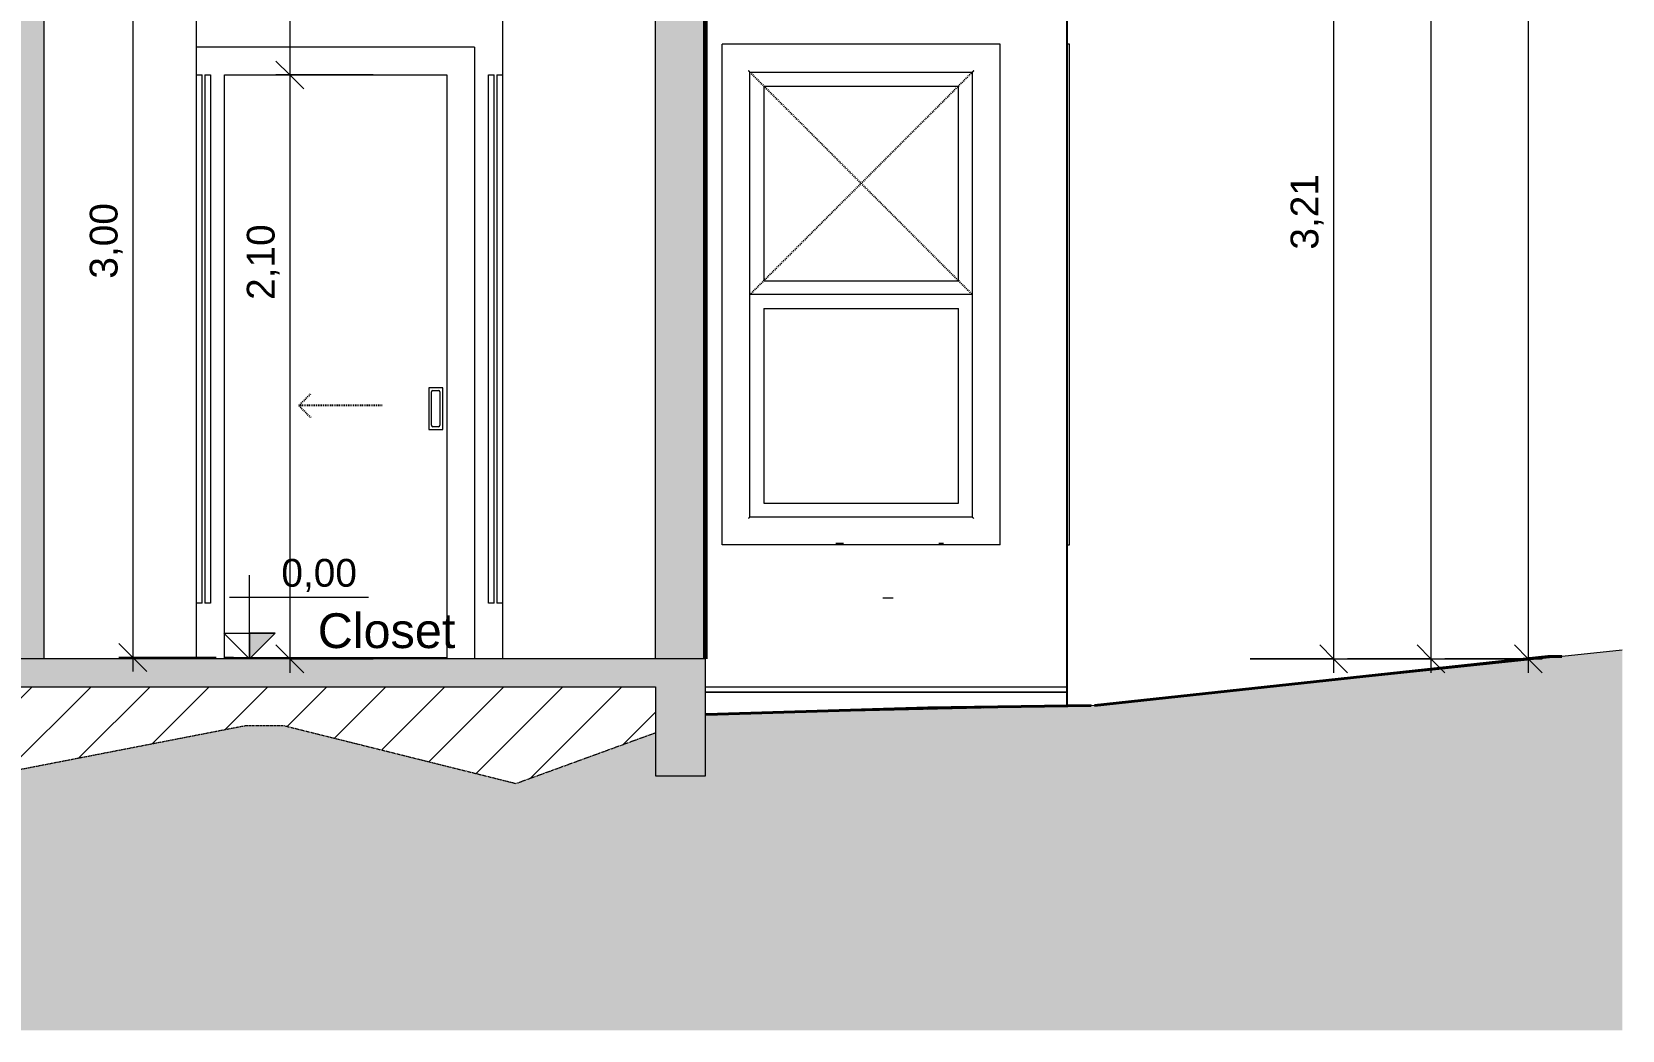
# Model space of a CAD drawing. Header units: millimetres. Extents: x -23755 to 62003, y -3000 to 6760.
# Drawn here: x 17031 to 22751, y -1135 to 2455 of the extents above; entities that cross this region are included whole.
import ezdxf

# ---------------------------------------------------------------- set-up
doc = ezdxf.new("R2010")
doc.units = ezdxf.units.MM
doc.linetypes.add('Dash', pattern=[6.35, 3.175, -3.175])
doc.linetypes.add('Overhead', pattern=[3.96875, 2.38125, -1.5875])
for name, color, linetype, lineweight in [('A-ANNO-DIMS', 211, 'Continuous', 9), ('A-ANNO-DIMS-50', 211, 'Continuous', 9), ('A-DETL-GENF', 92, 'Continuous', 9), ('A-DETL-THIN', 151, 'Continuous', 9), ('A-DOOR', 31, 'Continuous', 9), ('A-DOOR-HDLN', 31, 'Dash', 9), ('A-FLOR-OVHD', 1, 'Overhead', 9), ('A-GENM', 13, 'Continuous', 9), ('A-GLAZ', 151, 'Continuous', 9), ('A-GLAZ-HDLN', 1, 'Dash', 25), ('A-WALL', 113, 'Continuous', 25), ('A-WALL-PATT', 111, 'Continuous', 25), ('C-BLDG-PADS', 91, 'Continuous', 9), ('C-TOPO', 7, 'Continuous', 9), ('G-ANNO-DIMS', 111, 'Continuous', 9), ('I-FURN', 30, 'Continuous', 9), ('L-HRDS-IDEN', 13, 'Continuous', 9)]:
    doc.layers.add(name, color=color, linetype=linetype, lineweight=lineweight)
doc.styles.add('@Arial Unicode MS', font='', dxfattribs={"height": 100})
doc.styles.add('Arial', font='arial.ttf', dxfattribs={"height": 125})
doc.styles.add('Arial_1', font='arial.ttf', dxfattribs={"height": 100})
doc.styles.get('@Arial Unicode MS').set_extended_font_data('@Arial Unicode MS')
doc.dimstyles.new('CRT_-__Metros_-_Linha_de_chamada_3_5_mm', dxfattribs={"dimscale": 304.8, "dimtxt": 100.584485, "dimasz": 0.328084, "dimexe": 0.164042, "dimexo": 0.0625, "dimgap": 0.082021, "dimtad": 1, "dimdec": 0, "dimlfac": 0.1, "dimdsep": 46, "dimtxsty": '@Arial Unicode MS', "dimblk1": 'OBLIQUE', "dimblk2": 'OBLIQUE', "dimsah": 1, "dimcen": 0.09, "dimdle": 0.164042, "dimazin": 0, "dimtfac": 1, "dimtdec": 4, "dimtix": 1, "dimtmove": 0, "dimatfit": 3, "dimfxl": 0.984252, "dimfxlon": 1, "dimtvp": 1, "dimtolj": 1, "dimtzin": 0, "dimarcsym": 2})
doc.dimstyles.new('CRT_-__Metros_-_Linha_de_chamada_3_5_mm_1', dxfattribs={"dimscale": 304.8, "dimtxt": 100.584485, "dimasz": 0.328084, "dimexe": 0.164042, "dimexo": 0.0625, "dimgap": 0.082021, "dimtad": 1, "dimlfac": 0.001, "dimrnd": 0.01, "dimzin": 0, "dimdsep": 46, "dimtxsty": '@Arial Unicode MS', "dimblk1": 'OBLIQUE', "dimblk2": 'OBLIQUE', "dimsah": 1, "dimcen": 0.09, "dimdle": 0.164042, "dimazin": 0, "dimtfac": 1, "dimtdec": 4, "dimtix": 1, "dimtmove": 0, "dimatfit": 3, "dimfxl": 0.984252, "dimfxlon": 1, "dimtvp": 1, "dimtolj": 1, "dimtzin": 0, "dimarcsym": 2})
doc.dimstyles.new('CRT_-__Metros_-_Linha_de_chamada_3_5_mm_2', dxfattribs={"dimscale": 304.8, "dimtxt": 100.584485, "dimasz": 0.328084, "dimexe": 0.164042, "dimexo": 0.0625, "dimgap": 0.082021, "dimtad": 1, "dimlfac": 0.001, "dimrnd": 0.01, "dimzin": 0, "dimdsep": 46, "dimtxsty": '@Arial Unicode MS', "dimblk1": 'OBLIQUE', "dimblk2": 'OBLIQUE', "dimsah": 1, "dimcen": 0.09, "dimdle": 0.164042, "dimazin": 0, "dimtfac": 1, "dimtdec": 4, "dimtix": 1, "dimtmove": 2, "dimatfit": 3, "dimfxl": 0.984252, "dimfxlon": 1, "dimtvp": 1, "dimtolj": 1, "dimtzin": 0, "dimarcsym": 2})
pattern_1 = [(45, (12470.56, 2115.08), (0, 449.013), [317.5, -317.5]), (45, (12554.75, 2030.9), (0, 449.013), [317.5, -317.5]), (45, (12638.94, 1946.7), (0, 449.013), [317.5, -317.5]), (135, (12470.56, 2171.2), (-449.013, 3e-14), [317.5, -317.5]), (135, (12554.75, 2255.4), (-449.013, 3e-14), [317.5, -317.5]), (135, (12638.94, 2339.6), (-449.013, 3e-14), [317.5, -317.5])]

# ---------------------------------------------------------------- blocks, each defined once
blk = doc.blocks.new('Janela basculante e folha fixa - 80 x 160 cm-4197805-B')
at = {"layer": 'A-GLAZ'}
for p, q in [((7665.4, 2410), (7655.4, 2410)), ((7665.4, 610), (7665.4, 2410)), ((7655.4, 610), (7665.4, 610))]:
    blk.add_line(p, q, dxfattribs=at)
blk = doc.blocks.new('CRT-POR-PMA-1Folha_Correr_3_5cm-Madeira - 80x210cm-4263514-B')
at = {"layer": 'A-DOOR'}
for p, q in [((5525.4, 2400), (4525.4, 2400)), ((5525.4, 2400), (5525.4, 200)), ((4625.4, 200), (4625.4, 2300)), ((4625.4, 2300), (5425.4, 2300)), ((5425.4, 2300), (5425.4, 200)), ((5410.4, 1175), (5360.4, 1175)), ((5360.4, 1175), (5360.4, 1025)), ((5370.4, 1040), (5370.4, 1160)), ((5375.4, 1165), (5395.4, 1165)), ((5400.4, 1160), (5400.4, 1040)), ((5410.4, 1025), (5410.4, 1175)), ((5395.4, 1035), (5375.4, 1035)), ((5360.4, 1025), (5410.4, 1025)), ((4657.7, 205), (4625.4, 205))]:
    blk.add_line(p, q, dxfattribs=at)
for centre, start, end in [((5375.4, 1160), 90, 180), ((5395.4, 1160), 0, 90), ((5375.4, 1040), 180, 270), ((5395.4, 1040), 270, 0)]:
    blk.add_arc(centre, 5, start, end, dxfattribs=at)
at = {"layer": 'A-DOOR-HDLN', "lineweight": 25}
for p, q in [((4893, 1110.7), (4935.5, 1153.1)), ((4893, 1110.7), (4935.5, 1068.3)), ((5193, 1110.7), (4893, 1110.7))]:
    blk.add_line(p, q, dxfattribs=at)
blk = doc.blocks.new('Janela basculante e folha fixa - 80 x 160 cm-V107-B')
at = {"layer": 'A-GLAZ'}
for p, q in [((7415.4, 2410), (6415.4, 2410)), ((6415.4, 610), (6415.4, 2410)), ((7415.4, 610), (7415.4, 2410)), ((6515.4, 710), (6515.4, 2310)), ((6515.4, 2310), (7315.4, 2310)), ((7315.4, 2310), (7315.4, 710)), ((6565.4, 2260), (6565.4, 1560)), ((6565.4, 2260), (7265.4, 2260)), ((7265.4, 1560), (7265.4, 2260)), ((6565.4, 1560), (7265.4, 1560)), ((7315.4, 1510), (6515.4, 1510)), ((6565.4, 1460), (6565.4, 760)), ((6565.4, 1460), (7265.4, 1460)), ((7265.4, 760), (7265.4, 1460)), ((6565.4, 760), (7265.4, 760)), ((7315.4, 710), (6515.4, 710)), ((7415.4, 610), (6415.4, 610))]:
    blk.add_line(p, q, dxfattribs=at)
for points, knots in [([(6515.4, 2310), (6515.4, 2310), (6515.3, 2310.1), (6515, 2310.4), (6514.7, 2310.7), (6514.4, 2311), (6514.1, 2311.2), (6513.8, 2311.5), (6513.5, 2311.9), (6513.2, 2312.2), (6512.8, 2312.6), (6512.3, 2313.1), (6511.5, 2313.9), (6510.8, 2314.6), (6510.4, 2315)], [-1, -1, -1, -1, -0.833333, -0.75, -0.666667, -0.583333, -0.541667, -0.5, -0.416667, -0.375, -0.333333, -0.25, -0.166667, 0, 0, 0, 0]), ([(7320.4, 2315), (7319.9, 2314.6), (7319.3, 2313.9), (7318.5, 2313.1), (7318, 2312.6), (7317.6, 2312.2), (7317.2, 2311.9), (7316.9, 2311.5), (7316.6, 2311.2), (7316.3, 2311), (7316, 2310.7), (7315.7, 2310.4), (7315.5, 2310.1), (7315.4, 2310), (7315.4, 2310)], [0, 0, 0, 0, 0.166667, 0.25, 0.333333, 0.375, 0.416667, 0.5, 0.541667, 0.583333, 0.666667, 0.75, 0.833333, 1, 1, 1, 1]), ([(6510.4, 705), (6510.8, 705.4), (6511.5, 706.1), (6512.3, 706.9), (6512.8, 707.4), (6513.2, 707.8), (6513.5, 708.1), (6513.8, 708.5), (6514.1, 708.8), (6514.4, 709), (6514.7, 709.3), (6515, 709.6), (6515.3, 709.9), (6515.4, 710), (6515.4, 710)], [0, 0, 0, 0, 0.166667, 0.25, 0.333333, 0.375, 0.416667, 0.5, 0.541667, 0.583333, 0.666667, 0.75, 0.833333, 1, 1, 1, 1]), ([(7320.4, 705), (7319.9, 705.4), (7319.3, 706.1), (7318.5, 706.9), (7318, 707.4), (7317.6, 707.8), (7317.2, 708.1), (7316.9, 708.5), (7316.6, 708.8), (7316.3, 709), (7316, 709.3), (7315.7, 709.6), (7315.5, 709.9), (7315.4, 710), (7315.4, 710)], [0, 0, 0, 0, 0.166667, 0.25, 0.333333, 0.375, 0.416667, 0.5, 0.541667, 0.583333, 0.666667, 0.75, 0.833333, 1, 1, 1, 1])]:
    blk.add_open_spline(points, degree=3, knots=knots, dxfattribs=at)
at = {"layer": 'A-GLAZ-HDLN'}
for p, q in [((6515.4, 2310), (7315.4, 1510)), ((6515.4, 1510), (7315.4, 2310))]:
    blk.add_line(p, q, dxfattribs=at)
blk = doc.blocks.new('CRT-POR-Folha-Madeira-Face Based - CRT-POR-Folha-Madeira-Face Based-4263516-B')
at = {"layer": 'A-GENM', "color": 55}
blk.add_line((4625.4, 205), (5425.4, 205), dxfattribs=at)
blk = doc.blocks.new('CRT_MOB_ARM_Guarda roupa - portas de correr - 230 cm de altura-3528777-B')
at = {"layer": 'I-FURN', "color": 55}
for p, q in [((3975.4, 2500), (4525.4, 2500)), ((3975.4, 2500), (3975.4, 200)), ((4525.4, 200), (4525.4, 2500)), ((4525.4, 2300), (4545.4, 2300)), ((4545.4, 400), (4545.4, 2300)), ((4555.4, 2300), (4575.4, 2300)), ((4555.4, 2300), (4555.4, 400)), ((4575.4, 2300), (4575.4, 400)), ((4545.4, 400), (4525.4, 400)), ((4575.4, 400), (4555.4, 400))]:
    blk.add_line(p, q, dxfattribs=at)
blk = doc.blocks.new('CRT_MOB_ARM_Guarda roupa - portas de correr - 230 cm de altura-3528894-B')
at = {"layer": 'I-FURN', "color": 55}
for p, q in [((5625.4, 2500), (6175.4, 2500)), ((5625.4, 2500), (5625.4, 200)), ((6175.4, 200), (6175.4, 2500)), ((5575.4, 2300), (5595.4, 2300)), ((5575.4, 400), (5575.4, 2300)), ((5595.4, 400), (5595.4, 2300)), ((5605.4, 2300), (5625.4, 2300)), ((5605.4, 2300), (5605.4, 400)), ((5595.4, 400), (5575.4, 400)), ((5625.4, 400), (5605.4, 400))]:
    blk.add_line(p, q, dxfattribs=at)
blk = doc.blocks.new('Blks_Mob Bonaldo_Poltrona Pil Design - Único-3564971-B')
at = {"layer": 'I-FURN', "color": 55}
for p, q in [((6852.2, 614.5), (6824.2, 614.5)), ((7211.8, 614.5), (7195, 614.5)), ((6994.1, 419.7), (7030.9, 419.7))]:
    blk.add_line(p, q, dxfattribs=at)
blk = doc.blocks.new('DIMBLOCK39-B')
at = {"layer": 'A-ANNO-DIMS-50', "lineweight": 18, "transparency": 16777216}
for p, q in [((17958.7, 3200), (17908.7, 3250)), ((17958.7, 3200), (18008.7, 3150)), ((17958.7, 2300), (17908.7, 2350)), ((17958.7, 2300), (18008.7, 2250))]:
    blk.add_line(p, q, dxfattribs=at)
at = {"layer": 'A-ANNO-DIMS-50', "transparency": 16777216}
for p, q in [((17958.7, 3250), (17958.7, 2300)), ((18258.7, 3200), (17908.7, 3200)), ((17958.7, 3200), (18258.7, 3200)), ((18258.7, 2300), (17908.7, 2300)), ((17958.7, 2300), (18258.7, 2300))]:
    blk.add_line(p, q, dxfattribs=at)
at = {"layer": 'A-ANNO-DIMS-50', "color": 0, "transparency": 16777216, "insert": (17803.9, 2672.6), "char_height": 100, "width": 185.873, "attachment_point": 1, "rotation": 90, "line_spacing_factor": 1.117605, "style": '@Arial Unicode MS'}
blk.add_mtext('90', dxfattribs=at)
blk = doc.blocks.new('_Oblique')
at = {"color": 0, "linetype": 'ByBlock', "lineweight": -2}
blk.add_line((-0.5, -0.5), (0.5, 0.5), dxfattribs=at)
blk = doc.blocks.new('DIMBLOCK40-B')
at = {"layer": 'A-ANNO-DIMS-50', "lineweight": 18, "transparency": 16777216}
for p, q in [((17958.7, 2300), (17908.7, 2350)), ((17958.7, 2300), (18008.7, 2250)), ((17958.7, 200), (17908.7, 250)), ((17958.7, 200), (18008.7, 150))]:
    blk.add_line(p, q, dxfattribs=at)
at = {"layer": 'A-ANNO-DIMS-50', "transparency": 16777216}
for p, q in [((18258.7, 2300), (17908.7, 2300)), ((17958.7, 2300), (17958.7, 150)), ((17958.7, 2300), (18258.7, 2300)), ((18258.7, 200), (17908.7, 200)), ((17958.7, 200), (18258.7, 200))]:
    blk.add_line(p, q, dxfattribs=at)
at = {"layer": 'A-ANNO-DIMS-50', "color": 0, "transparency": 16777216, "insert": (17803.9, 1490.8), "char_height": 100, "width": 324.675, "attachment_point": 1, "rotation": 90, "line_spacing_factor": 1.117605, "style": '@Arial Unicode MS'}
blk.add_mtext('2,10', dxfattribs=at)
blk = doc.blocks.new('DIMBLOCK51-B')
at = {"layer": 'A-ANNO-DIMS-50', "lineweight": 18, "transparency": 16777216}
for p, q in [((22062.9, 5685.5), (22012.9, 5735.5)), ((22062.9, 5685.5), (22112.9, 5635.5)), ((22062.9, 200), (22012.9, 250)), ((22062.9, 200), (22112.9, 150))]:
    blk.add_line(p, q, dxfattribs=at)
at = {"layer": 'A-ANNO-DIMS-50', "transparency": 16777216}
for p, q in [((22062.9, 5735.5), (22062.9, 150)), ((21762.9, 5685.5), (22112.9, 5685.5)), ((22062.9, 5685.5), (21762.9, 5685.5)), ((21762.9, 200), (22112.9, 200)), ((22062.9, 200), (21762.9, 200))]:
    blk.add_line(p, q, dxfattribs=at)
at = {"layer": 'A-ANNO-DIMS-50', "color": 0, "transparency": 16777216, "insert": (21908.1, 2807.5), "char_height": 100, "width": 324.675, "attachment_point": 1, "rotation": 90, "line_spacing_factor": 1.117605, "style": '@Arial Unicode MS'}
blk.add_mtext('5,49', dxfattribs=at)
blk = doc.blocks.new('DIMBLOCK53-B')
at = {"layer": 'A-ANNO-DIMS-50', "lineweight": 18, "transparency": 16777216}
for p, q in [((21712.9, 3413.5), (21662.9, 3463.5)), ((21712.9, 3413.5), (21762.9, 3363.5)), ((21712.9, 200), (21662.9, 250)), ((21712.9, 200), (21762.9, 150))]:
    blk.add_line(p, q, dxfattribs=at)
at = {"layer": 'A-ANNO-DIMS-50', "transparency": 16777216}
for p, q in [((21412.9, 3413.5), (21762.9, 3413.5)), ((21712.9, 3413.5), (21412.9, 3413.5)), ((21712.9, 3413.5), (21712.9, 150)), ((21412.9, 200), (21762.9, 200)), ((21712.9, 200), (21412.9, 200))]:
    blk.add_line(p, q, dxfattribs=at)
at = {"layer": 'A-ANNO-DIMS-50', "color": 0, "transparency": 16777216, "insert": (21558.1, 1671.5), "char_height": 100, "width": 324.675, "attachment_point": 1, "rotation": 90, "line_spacing_factor": 1.117605, "style": '@Arial Unicode MS'}
blk.add_mtext('3,21', dxfattribs=at)
blk = doc.blocks.new('DIMBLOCK54-B')
at = {"layer": 'A-ANNO-DIMS-50', "lineweight": 18, "transparency": 16777216}
for p, q in [((22412.9, 5685.5), (22362.9, 5735.5)), ((22412.9, 5685.5), (22462.9, 5635.5)), ((22412.9, 200), (22362.9, 250)), ((22412.9, 200), (22462.9, 150))]:
    blk.add_line(p, q, dxfattribs=at)
at = {"layer": 'A-ANNO-DIMS-50', "transparency": 16777216}
for p, q in [((22412.9, 5735.5), (22412.9, 150)), ((22112.9, 5685.5), (22462.9, 5685.5)), ((22412.9, 5685.5), (22112.9, 5685.5)), ((22112.9, 200), (22462.9, 200)), ((22412.9, 200), (22112.9, 200))]:
    blk.add_line(p, q, dxfattribs=at)
at = {"layer": 'A-ANNO-DIMS-50', "color": 0, "transparency": 16777216, "insert": (22258.1, 2807.5), "char_height": 100, "width": 324.675, "attachment_point": 1, "rotation": 90, "line_spacing_factor": 1.117605, "style": '@Arial Unicode MS'}
blk.add_mtext('5,49', dxfattribs=at)
blk = doc.blocks.new('DIMBLOCK61-B')
at = {"layer": 'A-ANNO-DIMS-50', "lineweight": 18, "transparency": 16777216}
for p, q in [((17393.8, 3200), (17343.8, 3250)), ((17393.8, 3200), (17443.8, 3150)), ((17393.8, 205), (17343.8, 255)), ((17393.8, 205), (17443.8, 155))]:
    blk.add_line(p, q, dxfattribs=at)
at = {"layer": 'A-ANNO-DIMS-50', "transparency": 16777216}
for p, q in [((17393.8, 3250), (17393.8, 155)), ((17693.8, 3200), (17343.8, 3200)), ((17393.8, 3200), (17693.8, 3200)), ((17693.8, 205), (17343.8, 205)), ((17393.8, 205), (17693.8, 205))]:
    blk.add_line(p, q, dxfattribs=at)
at = {"layer": 'A-ANNO-DIMS-50', "color": 0, "transparency": 16777216, "insert": (17239, 1567.2), "char_height": 100, "width": 324.675, "attachment_point": 1, "rotation": 90, "line_spacing_factor": 1.117605, "style": '@Arial Unicode MS'}
blk.add_mtext('3,00', dxfattribs=at)
blk = doc.blocks.new('Elevações de ponto - CRT_ANO_Tag de Nível em Elevações-871645-B')
at = {"layer": 'G-ANNO-DIMS'}
blk.add_hatch(color=256, dxfattribs=at).paths.add_polyline_path([(-3976.4, 200), (-3976.4, 292.3), (-3884.1, 292.3)])
for p, q in [((-3976.4, 200), (-3976.4, 501.2)), ((-4048.8, 421.9), (-3548.8, 421.9)), ((-4068.7, 292.3), (-3976.4, 200)), ((-4068.7, 292.3), (-3884.1, 292.3)), ((-3884.1, 292.3), (-3976.4, 200)), ((-3976.4, 200), (-3884.1, 292.3)), ((-3884.1, 292.3), (-3976.4, 292.3)), ((-3976.4, 292.3), (-3976.4, 200))]:
    blk.add_line(p, q, dxfattribs=at)

msp = doc.modelspace()

# ---------------------------------------------------------------- hatches: boundary and pattern name
at = {"layer": 'A-DETL-GENF'}
h = msp.add_hatch(dxfattribs=at)
h.set_pattern_fill('FP_23', color=55, style=0, pattern_type=2)
h.set_pattern_definition(pattern_1)
h.paths.add_polyline_path([(22750.771, -1135.218), (22750.771, 231.258), (20862.137, 32.754), (19453.372, 0), (19453.372, -220), (19273.372, -220), (19273.372, -65.515), (18772.095, -247.965), (17937.64, -39.912), (17797.64, -39.912), (16816.013, -230.721), (16080.067, -153.37), (14982.602, 100), (14282.602, 100), (13893.372, 10.139), (13893.372, -140), (13713.372, -140), (13713.372, 0), (10713.372, 0), (10713.372, -250), (10533.372, -250), (10533.372, 100), (8469.192, 100), (7095.212, -142.27), (6033.372, -105.189), (6033.372, -245.189), (5853.372, -245.189), (5853.372, -98.904), (3337.502, -11.048), (3019.982, 80), (2640.503, 60.112), (2003.372, -40.799), (2003.372, -250), (1853.372, -250), (1853.372, -68.224), (1245.3, -175.444), (78.463, -277.529), (78.463, -1135.218), (21547.111, -1135.218)])
h = msp.add_hatch(color=7, dxfattribs=at)
h.paths.add_polyline_path([(1853.372, -250), (2003.372, -250), (2003.372, 100), (5853.372, 100), (5853.372, -245.189), (6033.372, -245.189), (6033.372, 100), (10533.372, 100), (10533.372, -250), (10713.372, -250), (10713.372, 200), (5853.372, 200), (5853.372, 180), (1853.372, 180), (1853.372, -75.236)])
h.paths.add_polyline_path([(19273.372, -220), (19453.372, -220), (19453.372, 200), (16893.372, 200), (16893.372, 180), (13893.372, 180), (13893.372, 200), (13713.372, 200), (13713.372, -140), (13893.372, -140), (13893.372, 100), (19273.372, 100), (19273.372, -75.236)])
h = msp.add_hatch(dxfattribs=at)
h.set_pattern_fill('FP_24', style=0, pattern_type=2)
h.set_pattern_definition([(45, (12470.56, 2115.08), (-106.066, 106.066), [])])
h.paths.add_polyline_path([(18772.095, -247.965), (19273.372, -65.515), (19273.372, 100), (14982.602, 100), (16080.067, -153.37), (16816.013, -230.721), (17797.64, -39.912), (17937.64, -39.912), (18499.713, -180.052)])
h.paths.add_polyline_path([(7095.212, -142.27), (8469.192, 100), (6033.372, 100), (6033.372, -105.189)])
h.paths.add_polyline_path([(5853.372, -98.904), (5853.372, 100), (2003.372, 100), (2003.372, -40.799), (2640.503, 60.112), (3019.982, 80), (3337.502, -11.048), (5746.54, -95.173)])
h.paths.add_polyline_path([(13893.372, 10.139), (14282.602, 100), (13893.372, 100)])
at = {"layer": 'A-WALL-PATT'}
for points in [[(16893.372, 200), (17073.372, 200), (17073.372, 3615.103), (16893.372, 3615.103), (16893.372, 256.008)], [(19453.372, 200), (19453.372, 3615.103), (19273.372, 3615.103), (19273.372, 200), (19429.632, 200)]]:
    msp.add_hatch(color=256, dxfattribs=at).paths.add_polyline_path(points)
at = {"layer": 'C-TOPO'}
h = msp.add_hatch(dxfattribs=at)
h.set_pattern_fill('FP_23', color=256, style=0, pattern_type=2)
h.set_pattern_definition(pattern_1)
h.paths.add_polyline_path([(20253.372, 18.6), (20841.001, 32.263), (20253.372, 24.431)])
h.paths.add_polyline_path([(20852.665, 32.534), (20862.137, 32.754), (22533.816, 208.455), (22483.884, 208.642), (20854.705, 32.754)])
h = msp.add_hatch(dxfattribs=at)
h.set_pattern_fill('FP_23', color=256, style=0, pattern_type=2)
h.set_pattern_definition(pattern_1)
h.paths.add_polyline_path([(19453.372, 0), (20253.372, 18.6), (20253.372, 24.431), (19496.263, 1.31)])

# ---------------------------------------------------------------- linework, layer by layer
at = {"layer": 'A-DETL-THIN'}
for p, q in [((22750.771, 231.258), (20862.137, 32.754)), ((19453.372, 200), (16893.372, 200)), ((19453.372, -220), (19453.372, 200)), ((13893.372, 100), (19273.372, 100)), ((19273.372, 100), (19273.372, -220)), ((20862.137, 32.754), (19453.372, 0)), ((19273.372, -220), (19453.372, -220))]:
    msp.add_line(p, q, dxfattribs=at)
at = {"layer": 'A-FLOR-OVHD'}
for p, q in [((16816.013, -230.721), (17797.64, -39.912)), ((17797.64, -39.912), (17937.64, -39.912)), ((17937.64, -39.912), (18772.095, -247.965)), ((18772.095, -247.965), (19273.372, -65.515))]:
    msp.add_line(p, q, dxfattribs=at)
at = {"layer": 'A-WALL'}
msp.add_line((20753.372, 5266.716), (20753.372, 31.095), dxfattribs=at)
at = {"layer": 'A-WALL', "lineweight": 60}
msp.add_line((19453.372, 200), (19453.372, 3615.103), dxfattribs=at)
at = {"layer": 'C-BLDG-PADS'}
for p, q in [((19453.372, 100), (20753.372, 100)), ((20753.372, 80), (19453.372, 80))]:
    msp.add_line(p, q, dxfattribs=at)
at = {"layer": 'C-TOPO', "lineweight": 40}
for p, q in [((20852.665, 32.534), (22483.884, 208.642)), ((22483.884, 208.642), (22533.816, 208.455)), ((19453.372, 0), (19496.263, 1.31)), ((19496.263, 1.31), (20253.372, 24.431)), ((20253.372, 24.431), (20841.001, 32.263))]:
    msp.add_line(p, q, dxfattribs=at)
at = {"layer": 'C-TOPO'}
for p, q in [((22483.884, 208.642), (20852.665, 32.534)), ((22533.816, 208.455), (22483.884, 208.642)), ((19453.372, 79.84), (20753.372, 79.84)), ((19453.372, 79.84), (20095.039, 79.84)), ((19453.372, 79.84), (20095.039, 79.84)), ((20095.039, 79.84), (20736.705, 79.84)), ((20095.039, 79.84), (20736.705, 79.84)), ((20736.705, 79.84), (20746.806, 79.84)), ((20736.705, 79.84), (20746.806, 79.84)), ((20746.806, 79.84), (20753.372, 79.84)), ((20746.806, 79.84), (20753.372, 79.84)), ((20753.372, 31.095), (20753.372, 79.84)), ((20753.372, 31.095), (20753.372, 79.84)), ((19496.269, 1.31), (19453.372, 0)), ((19496.269, 1.31), (20253.372, 24.431)), ((20253.372, 24.431), (20239.515, 24.008)), ((20841.001, 32.263), (20253.372, 24.431)), ((20276.511, 24.74), (20253.372, 24.431))]:
    msp.add_line(p, q, dxfattribs=at)

# ---------------------------------------------------------------- block references
at = {"layer": 'A-DOOR'}
msp.add_blockref('CRT-POR-PMA-1Folha_Correr_3_5cm-Madeira - 80x210cm-4263514-B', (13097.992, 0), dxfattribs=at)
at = {"layer": 'A-GENM', "color": 55}
msp.add_blockref('CRT-POR-Folha-Madeira-Face Based - CRT-POR-Folha-Madeira-Face Based-4263516-B', (13097.992, 0), dxfattribs=at)
at = {"layer": 'A-GLAZ'}
for name in ['Janela basculante e folha fixa - 80 x 160 cm-V107-B', 'Janela basculante e folha fixa - 80 x 160 cm-4197805-B']:
    msp.add_blockref(name, (13097.992, 0), dxfattribs=at)
at = {"layer": 'G-ANNO-DIMS'}
msp.add_blockref('Elevações de ponto - CRT_ANO_Tag de Nível em Elevações-871645-B', (21790.29, 0), dxfattribs=at)
at = {"layer": 'I-FURN', "color": 55}
for name in ['CRT_MOB_ARM_Guarda roupa - portas de correr - 230 cm de altura-3528777-B', 'CRT_MOB_ARM_Guarda roupa - portas de correr - 230 cm de altura-3528894-B', 'Blks_Mob Bonaldo_Poltrona Pil Design - Único-3564971-B']:
    msp.add_blockref(name, (13097.992, 0), dxfattribs=at)

# ---------------------------------------------------------------- texts
at = {"layer": 'G-ANNO-DIMS', "insert": (17928.192, 559.532), "char_height": 100, "width": 325.65323, "attachment_point": 1, "line_spacing_factor": 0.941778, "style": 'Arial_1'}
msp.add_mtext('0,00', dxfattribs=at)
at = {"layer": 'L-HRDS-IDEN', "insert": (18058.996, 363.91), "char_height": 125, "width": 597.25719, "attachment_point": 1, "style": 'Arial'}
msp.add_mtext('Closet', dxfattribs=at)

# ---------------------------------------------------------------- dimensions: what is measured, and where the dimension line sits
at = {"layer": 'A-ANNO-DIMS'}
for base, p1, p2, dimstyle, override, picture, middle in [((22062.89, 200), (21762.89, 5685.522), (21762.89, 200), 'CRT_-__Metros_-_Linha_de_chamada_3_5_mm_1', {"dimpost": '<>', "dimfxl": 5485.522452}, 'DIMBLOCK51-B', (21986.798, 2942.761)), ((22412.89, 200), (22112.89, 5685.522), (22112.89, 200), 'CRT_-__Metros_-_Linha_de_chamada_3_5_mm_1', {"dimpost": '<>', "dimfxl": 5485.522452}, 'DIMBLOCK54-B', (22336.798, 2942.761)), ((21712.89, 200), (21412.89, 3413.522), (21412.89, 200), 'CRT_-__Metros_-_Linha_de_chamada_3_5_mm_1', {"dimpost": '<>', "dimfxl": 3213.522452}, 'DIMBLOCK53-B', (21636.798, 1806.761)), ((17393.791944052, 205), (17693.791944052, 3200), (17693.791944052, 205), 'CRT_-__Metros_-_Linha_de_chamada_3_5_mm_1', {"dimpost": '<>', "dimfxl": 2995}, 'DIMBLOCK61-B', (17317.70053857, 1702.5)), ((17958.733, 2300), (18258.733, 3200), (18258.733, 2300), 'CRT_-__Metros_-_Linha_de_chamada_3_5_mm', {"dimpost": '<>', "dimfxl": 900}, 'DIMBLOCK39-B', (17882.641, 2750))]:
    dim = msp.add_linear_dim(base=base, p1=p1, p2=p2, angle=90, dimstyle=dimstyle, override=override, dxfattribs=at)
    dim.commit()
    dim.dimension.update_dxf_attribs({"geometry": picture, "text_midpoint": middle})
dim = msp.add_linear_dim(base=(17958.733, 200), p1=(18258.733, 2300), p2=(18258.733, 200), angle=90, dimstyle='CRT_-__Metros_-_Linha_de_chamada_3_5_mm_2', override={"dimpost": '<>', "dimfxl": 2100}, dxfattribs=at)
dim.commit()
dim.dimension.update_dxf_attribs({"geometry": 'DIMBLOCK40-B', "text_midpoint": (17870.596, 1653.172), "dimtype": 160, "text_rotation": 90})

doc.saveas('drawing.dxf')
